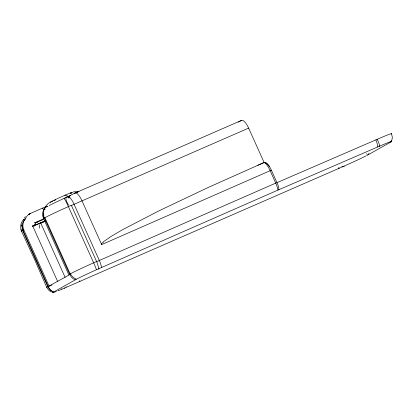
<?xml version="1.0" encoding="UTF-8"?>
<svg xmlns="http://www.w3.org/2000/svg" width="413" height="413" viewBox="0 0 413 413"><rect width="100%" height="100%" fill="white"/><g stroke="black" fill="none" stroke-linecap="round" stroke-linejoin="round"><path stroke-width="0.62" d="M43.422 212.256L43.866 209.949M21.848 226.241L21.889 225.766M22.168 224.435L23.417 221.327L25.415 218.745M101.675 244.031L101.624 244.31A0.64 0.609 60.6 0 0 101.675 244.604L271.351 170.171L276.932 182.582L99.332 260.495A10.273 0.325 -24.2 0 0 96.663 261.677L96.596 261.501A25.549 0.8 -24.2 0 0 70.164 273.891A1.084 0.506 66.7 0 0 70.256 274.093A10.294 0.325 -24.2 0 0 69.704 274.387L68.863 274.924L43.592 218.689A10.273 9.7 60.6 0 1 44.945 207.925L45.322 207.471M367.72 154.699L366.723 155.546M43.959 209.701L44.165 209.231M44.614 208.41L44.945 207.925M22.885 220.325C20.418 223.314 20.134 227.532 21.45 231.079L34.305 258.925L46.7 287.267L48.517 290.009L51.14 292.053M24.191 218.198L25.415 216.649M391.534 133.724L391.343 133.884A25.534 0.8 -24.2 0 1 391.137 134.029M69.317 196.474L69.58 196.165M69.498 196.263L70.158 195.54L74.763 193.17A18.27 0.573 -24.2 0 1 78.852 191.678L78.862 191.678M391.555 141.525L391.4 141.654A22.385 0.702 -24.2 0 1 391.044 141.881M103.162 242.116L103.42 241.884A24.723 23.35 60.6 0 1 104.081 241.316L111.19 236.365L122.79 229.576L159.124 210.754L208.405 187.373L264.191 162.469A10.315 3.371 66.4 0 1 269.209 166.227L269.565 166.79A10.237 3.35 66.4 0 1 271.351 170.171M52.688 292.626L52.859 292.497A22.369 0.702 -24.2 0 1 53.354 292.187L76.895 278.956A22.39 0.702 -24.2 0 1 88.676 273.287L91.392 272.038A22.39 0.702 -24.2 0 1 96.482 269.746A22.287 0.702 -24.2 0 1 98.753 268.739L278.326 189.934L379.186 146.321A22.385 0.702 -24.2 0 1 391.576 141.432L392.35 137.575L391.565 133.667A25.534 0.8 -24.2 0 0 376.661 139.537L277.04 182.623A10.273 4.213 66.6 0 1 278.894 189.691M390.966 141.953L390.75 142.087A10.273 9.7 60.6 0 0 390.951 141.298M23.309 219.84L23.655 219.644M23.794 229.834L22.932 230.32A10.273 0.32 -24.2 0 0 22.601 230.521L47.846 286.694A10.284 0.32 -24.2 0 1 48.182 286.508L49.044 286.023L23.794 229.834A10.273 9.7 60.6 0 1 25.498 218.678L25.57 218.498A10.779 10.18 60.6 0 1 30.701 213.294L46.328 206.459M43.592 218.689L44.454 218.203A10.299 0.325 -24.2 0 1 45.002 217.904A1.43 0.511 66.5 0 0 44.903 217.713A25.549 0.8 -24.2 0 1 71.341 205.287L96.585 261.475M238.399 122.145L241.497 120.4A10.273 3.361 66.4 0 1 248.647 128.107L264.113 162.516M49.049 286.033L68.935 275.084M367.57 155.102L390.708 142.113M47.175 206.454L47.949 206.056M33.009 225.586L35.699 224.404L34.904 222.643L44.17 218.601M33.174 225.503L33.102 225.787A15.281 0.48 -24.2 0 0 32.415 226.138M365.83 156.006L364.725 156.558A22.385 0.702 -24.2 0 1 345.588 165.427A22.317 0.702 -24.2 0 1 344.039 166.109L343.497 166.351M70.422 193.418L70.262 193.501A10.79 10.191 60.6 0 1 71.702 193.021M30.696 213.278L30.417 213.418A11.982 0.377 -24.2 0 0 28.554 214.455M50.174 202.277L52.812 201.121M36.989 224.884L37.258 224.76M343.28 166.449L339.161 168.261M74.521 193.269L241.497 120.4M257.851 165.246L264.191 162.469M53.969 200.615L55.703 199.856M248.647 128.107L74.082 204.306A10.273 0.32 -24.2 0 0 71.423 205.488M33.262 225.704L32.689 225.952L57.675 281.552M49.142 286.23L51.997 284.985M66.462 287.241L338.696 168.468M65.13 277.376L40.753 223.139L45.476 221.084M65.476 287.665L65.197 287.784A22.431 0.702 -24.2 0 1 62.038 289.141A22.369 0.702 -24.2 0 1 58.424 290.649L58.357 290.675M33.99 226.138L34.537 225.911M58.228 290.731L57.97 290.835M70.757 192.819L71.165 192.664M76.534 192.468L77.154 192.231M73.209 191.937L77.732 191.472M62.033 289.131L61.914 289.048A10.273 5.653 67 0 1 61.583 288.795M65.197 287.784L64.996 287.515M269.209 166.232L269.23 166.263A10.273 4.213 66.6 0 0 263.499 162.768A10.273 2.814 66.3 0 1 270.148 170.693L275.729 183.109A10.273 2.814 66.3 0 1 277.98 190.088M101.675 244.604L82.006 200.832A10.273 3.092 66.4 0 0 75.104 193.016M45.002 217.904L70.164 273.891M21.001 229.427L21.45 231.079M43.897 215.127L43.52 213.366A10.273 9.7 60.6 0 0 44.454 218.203L69.704 274.387A10.273 9.7 60.6 0 0 75.207 279.838M68.919 198.219L68.806 197.553M379.155 146.042L379.186 146.321M37.315 222.426L37.273 222.018M39.571 224.693A9.989 2.53 82.6 0 1 39.7 228.167M21.362 225.756A5.606 1.28 -71.2 0 1 21.512 225.044M22.034 224.94A10.273 9.7 60.6 0 0 22.932 230.32L48.182 286.508A10.273 9.7 60.6 0 0 53.685 291.96M21.843 225.575A4.977 3.449 86.4 0 1 21.972 224.909M64.082 198.317A10.273 0.857 66 0 1 68.388 206.598L93.637 262.782A10.273 0.857 66 0 1 96.425 269.591M68.661 205.261A10.129 3.03 53.5 0 1 68.532 197.429M22.601 230.516A1.327 0.413 66.4 0 1 22.519 230.315A25.549 0.8 -24.2 0 0 21.584 231.094M23.113 230.077A9.804 9.04 72.7 0 1 22.4 226.267M47.134 287.221A25.549 0.8 -24.2 0 1 47.763 286.503M69.033 196.774A10.273 2.814 66.3 0 1 74.082 204.306L99.332 260.495A10.273 2.819 66.3 0 1 101.583 267.474M101.598 243.98A6.882 6.5 60.6 0 1 103.214 242.188M44.046 217.997A9.897 8.017 45.8 0 1 43.086 215.137M23.453 219.737A18.755 0.294 -24.5 0 1 23.371 219.675M23.964 219.633A18.833 0.258 -24.5 0 1 23.345 219.866M64.185 198.24A18.817 0.532 -25.1 0 1 68.181 196.402M49.168 205.509A18.73 0.361 -25.2 0 1 63.927 198.426M67.985 196.516A18.791 0.501 -25.1 0 1 70.287 195.473M68.677 196.665A5.039 1.285 -29.1 0 1 68.413 196.893M68.961 197.393A2.839 1.353 -10.5 0 1 69.446 196.877M76.266 279.131A10.263 8.719 43.8 0 1 70.484 273.989M96.735 261.625A10.206 1.094 71 0 1 98.96 269.188M53.272 292.125A10.258 9.886 87.4 0 1 47.908 286.679M43.365 213.598A3.252 1.513 -67.5 0 1 43.215 213.196M56.488 291.433A22.431 0.702 -24.2 0 1 52.621 292.755M64.856 195.292A10.273 3.361 66.4 0 1 67.887 196.567M72.321 192.365A11.982 0.377 -24.2 0 1 71.088 193.077M50.531 202.076A11.982 0.377 -24.2 0 1 61.217 196.903A11.982 0.377 -24.2 0 1 72.28 192.303M66.508 287.221A10.279 3.893 66.5 0 1 66.049 286.736M46.075 206.949A11.982 0.377 -24.2 0 1 45.693 207.135M43.267 208.271A11.982 0.377 -24.2 0 1 42.136 208.792M29.53 214.223A11.982 0.377 -24.2 0 1 28.595 214.517M68.754 197.491A6.035 3.082 21.5 0 1 68.759 197.378M64.733 288.424A10.18 5.57 89 0 1 64.516 288.222M21.956 225.787A6.04 4.507 84.8 0 1 21.977 225.617M375.861 139.878A10.273 4.213 66.6 0 1 377.709 146.945M377.079 139.331A10.263 5.209 56.4 0 1 379.506 146.274M45.342 207.341A10.764 10.165 60.6 0 1 50.179 202.287M339.238 168.23A10.273 2.478 66.2 0 1 338.805 167.652M366.625 153.667A10.155 6.83 83.5 0 1 366.558 154.09M78.955 191.735A18.27 0.573 -24.2 0 1 78.842 191.839M44.728 209.845A11.172 6.851 80.2 0 1 45.079 209.014M43.897 209.969A11.812 9.148 47.5 0 1 43.99 209.716M43.122 212.829A7.331 4.889 -46 0 1 43.081 212.406M45.549 207.336A18.73 0.377 -25.1 0 1 47.288 206.402M338.66 168.483A10.273 3.361 66.4 0 1 338.226 167.983M79.988 281.372A10.273 3.629 66.5 0 1 79.487 280.814M368.876 153.238A10.273 9.7 60.6 0 1 368.51 154.612M342.331 166.873A10.273 2.478 66.2 0 1 341.897 166.294M391.41 140.596A10.268 9.783 24.2 0 1 391.116 141.68M344.215 166.826A10.263 2.256 58.7 0 1 343.678 166.294M45.254 221.141A15.281 0.48 -24.2 0 1 40.753 223.139M45.079 220.852A11.982 0.377 -24.2 0 1 34.816 225.24A11.982 0.377 -24.2 0 1 35.699 224.404M43.215 219.571A11.982 0.377 -24.2 0 1 35.105 223.056M34.511 222.839A11.982 0.377 -24.2 0 1 34.904 222.643M44.888 221.063A15.281 0.48 -24.2 0 1 32.689 226.278"/></g></svg>
